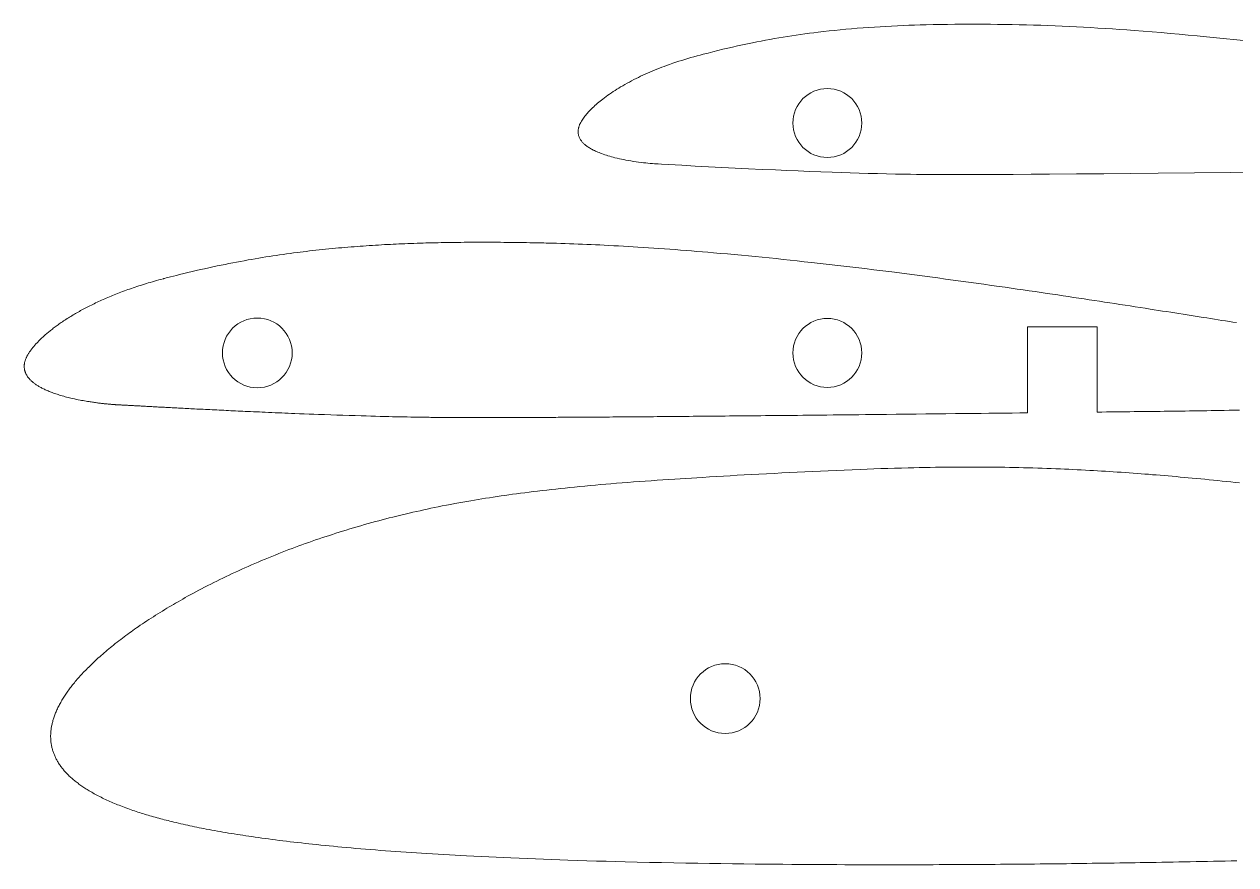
# Model space of a CAD drawing. Header units: millimetres. Extents: x -79 to 509, y 68 to 265.
# Drawn here: x -78.7 to 206.1, y 67.7 to 265.3 of the extents above; entities that cross this region are included whole.
import ezdxf

# ---------------------------------------------------------------- set-up
doc = ezdxf.new("R2010")
doc.units = ezdxf.units.MM
doc.layers.add('Geometries', color=7, linetype='Continuous')

msp = doc.modelspace()

# ---------------------------------------------------------------- linework, layer by layer
at = {"layer": 'Geometries', "linetype": 'Continuous', "lineweight": 13}
for p, q in [((173.57, 194.14), (157.17, 194.14)), ((157.17, 194.14), (157.17, 173.93)), ((173.57, 174.12), (173.57, 194.14))]:
    msp.add_line(p, q, dxfattribs=at)
at = {"layer": 'Geometries', "linetype": 'Continuous', "lineweight": 13, "flags": 128}
for points in [[(207.93, 261.4), (205.59, 261.65), (204, 261.82), (202.41, 261.98), (200.82, 262.14), (199.23, 262.3), (197.11, 262.51), (194.99, 262.71), (192.87, 262.91), (190.75, 263.09), (188.62, 263.28), (186.5, 263.45), (184.38, 263.62), (182.25, 263.79), (180.55, 263.91), (178.85, 264.03), (177.15, 264.15), (175.45, 264.26), (173.75, 264.36), (172.06, 264.46), (170.38, 264.56), (168.7, 264.64), (167.02, 264.73), (165.33, 264.8), (163.65, 264.88), (161.97, 264.94), (160.28, 265), (158.6, 265.05), (156.91, 265.1), (155.23, 265.14), (153.54, 265.17), (151.86, 265.2), (150.17, 265.22), (148.49, 265.24), (146.81, 265.25), (145.12, 265.25), (143.44, 265.26), (141.75, 265.25), (140.07, 265.24), (138.38, 265.22), (136.7, 265.2), (135.01, 265.16), (133.33, 265.13), (131.98, 265.09), (130.63, 265.05), (129.28, 265), (127.94, 264.95), (126.59, 264.89), (125.25, 264.82), (123.9, 264.75), (122.55, 264.67), (121.21, 264.59), (119.86, 264.5), (118.52, 264.4), (117.17, 264.3), (115.82, 264.19), (114.48, 264.07), (113.13, 263.94), (111.84, 263.81), (110.55, 263.67), (109.26, 263.53), (107.96, 263.38), (106.93, 263.25), (105.9, 263.12), (104.87, 262.98), (103.84, 262.84), (102.81, 262.69), (101.78, 262.54), (100.75, 262.38), (99.73, 262.21), (98.7, 262.04), (97.67, 261.87), (96.64, 261.69), (95.61, 261.5), (94.59, 261.31), (93.56, 261.11), (92.53, 260.9), (91.36, 260.66), (90.2, 260.42), (89.03, 260.16), (87.87, 259.9), (86.71, 259.63), (85.55, 259.36), (84.39, 259.08), (83.24, 258.79), (82.08, 258.49), (80.93, 258.19), (80.21, 258), (79.49, 257.8), (78.77, 257.61), (78.05, 257.41), (77.34, 257.2), (76.62, 256.99), (75.91, 256.77), (75.2, 256.54), (74.48, 256.31), (73.77, 256.07), (73.05, 255.82), (72.34, 255.56), (71.77, 255.35), (71.2, 255.14), (70.64, 254.92), (70.08, 254.7), (69.52, 254.47), (68.96, 254.24), (68.42, 254.01), (67.87, 253.77), (67.33, 253.53), (66.78, 253.28), (66.24, 253.03), (65.71, 252.77), (65.17, 252.51), (64.64, 252.24), (64.11, 251.96), (63.58, 251.68), (63.06, 251.4), (62.54, 251.11), (62.02, 250.81), (61.51, 250.51), (61.07, 250.24), (60.64, 249.98), (60.21, 249.7), (59.78, 249.43), (59.36, 249.14), (58.94, 248.86), (58.53, 248.57), (58.13, 248.28), (57.73, 247.98), (57.34, 247.68), (57.02, 247.44), (56.71, 247.19), (56.41, 246.93), (56.1, 246.68), (55.8, 246.42), (55.5, 246.15), (55.2, 245.88), (54.91, 245.6), (54.62, 245.32), (54.34, 245.03), (54.13, 244.81), (53.93, 244.58), (53.72, 244.36), (53.52, 244.13), (53.33, 243.89), (53.14, 243.65), (52.95, 243.41), (52.77, 243.16), (52.62, 242.94), (52.48, 242.72), (52.34, 242.49), (52.23, 242.32), (52.14, 242.15), (52.05, 241.97), (51.96, 241.79), (51.9, 241.66), (51.85, 241.54), (51.8, 241.41), (51.75, 241.28), (51.71, 241.14), (51.67, 241.01)], [(51.67, 241.01), (51.64, 240.89), (51.61, 240.78), (51.59, 240.64), (51.56, 240.5), (51.55, 240.36), (51.54, 240.22), (51.53, 240.08), (51.53, 239.94), (51.54, 239.79), (51.55, 239.65), (51.57, 239.51), (51.59, 239.37), (51.62, 239.23), (51.65, 239.1), (51.7, 238.96), (51.75, 238.82), (51.8, 238.69), (51.86, 238.56), (51.93, 238.41), (52.01, 238.26), (52.1, 238.12), (52.2, 237.98), (52.3, 237.84), (52.4, 237.71), (52.51, 237.57), (52.63, 237.45), (52.74, 237.33), (52.86, 237.21), (52.98, 237.1), (53.11, 236.99), (53.23, 236.88), (53.36, 236.78), (53.52, 236.66), (53.69, 236.54), (53.85, 236.42), (54.02, 236.31), (54.19, 236.2), (54.42, 236.06), (54.65, 235.93), (54.88, 235.81), (55.11, 235.68), (55.35, 235.57), (55.59, 235.45), (55.88, 235.32), (56.17, 235.2), (56.46, 235.08), (56.76, 234.96), (57.05, 234.85), (57.42, 234.71), (57.8, 234.59), (58.17, 234.46), (58.55, 234.35), (58.96, 234.23), (59.38, 234.11), (59.79, 234), (60.2, 233.89), (60.71, 233.77), (61.23, 233.65), (61.74, 233.54), (62.25, 233.44), (62.77, 233.34), (63.29, 233.24), (63.91, 233.14), (64.53, 233.04), (65.15, 232.94), (65.77, 232.86), (66.4, 232.78), (66.92, 232.72), (67.44, 232.66), (67.96, 232.61), (68.49, 232.56), (69.01, 232.51), (69.53, 232.48), (70.34, 232.43), (71.16, 232.38), (72.78, 232.29), (75.92, 232.11), (79.06, 231.94), (82.2, 231.77), (85.35, 231.61), (88.49, 231.45), (91.63, 231.3), (94.78, 231.15), (97.92, 231.01), (100.59, 230.9), (103.25, 230.78), (105.92, 230.68), (108.58, 230.58), (111.25, 230.48), (113.37, 230.41), (115.5, 230.34), (117.63, 230.27), (119.76, 230.21), (121.89, 230.16), (124.02, 230.11), (126.14, 230.06), (128.27, 230.02), (129.69, 230), (131.11, 229.98), (132.53, 229.96), (133.95, 229.95), (135.37, 229.94), (136.79, 229.93), (139.35, 229.93), (141.9, 229.93), (144.46, 229.93), (147.01, 229.94), (149.57, 229.95), (153.83, 229.97), (158.08, 229.99), (162.34, 230.02), (168.73, 230.07), (175.12, 230.12), (181.5, 230.18), (187.89, 230.24), (196.43, 230.33), (204.97, 230.42), (213.51, 230.51)], [(206.32, 195.13), (205.48, 195.26), (204.64, 195.39), (203.77, 195.53), (202.89, 195.67), (202.01, 195.81), (201.12, 195.95), (200.24, 196.09), (199.35, 196.23), (198.45, 196.37), (197.55, 196.51), (196.61, 196.66), (195.66, 196.81), (194.71, 196.96), (193.76, 197.11), (192.8, 197.26), (191.84, 197.41), (190.87, 197.57), (189.9, 197.72), (188.93, 197.87), (187.96, 198.02), (186.98, 198.17), (186, 198.33), (184.84, 198.51), (183.67, 198.69), (182.51, 198.87), (181.33, 199.05), (180.14, 199.24), (178.93, 199.42), (177.73, 199.61), (176.52, 199.79), (175.3, 199.98), (174.11, 200.16), (172.91, 200.34), (171.71, 200.52), (170.5, 200.71), (169.27, 200.89), (168.03, 201.08), (166.79, 201.26), (165.55, 201.45), (164.3, 201.64), (163.05, 201.82), (161.79, 202.01), (160.4, 202.21), (158.99, 202.42), (157.59, 202.62), (156.18, 202.83), (154.77, 203.03), (153.35, 203.23), (151.93, 203.44), (150.51, 203.64), (148.72, 203.89), (146.92, 204.15), (145.12, 204.4), (143.32, 204.65), (141.51, 204.9), (139.7, 205.14), (137.89, 205.39), (136.08, 205.63), (134.26, 205.87), (132.44, 206.11), (130.65, 206.35), (128.85, 206.58), (127.06, 206.81), (125.26, 207.04), (123.15, 207.3), (121.03, 207.56), (118.92, 207.82), (116.8, 208.08), (114.68, 208.33), (112.6, 208.57), (110.52, 208.81), (108.44, 209.05), (106.37, 209.28), (104.7, 209.46), (103.04, 209.64), (101.38, 209.82), (99.72, 210), (98.06, 210.17), (96.43, 210.33), (94.81, 210.5), (93.18, 210.66), (91.56, 210.81), (89.91, 210.97), (88.26, 211.12), (86.62, 211.27), (84.97, 211.42), (83.33, 211.56), (82.05, 211.67), (80.76, 211.78), (79.48, 211.89), (78.2, 211.99), (76.92, 212.09), (75.64, 212.19), (74.36, 212.29), (73.09, 212.38), (71.82, 212.48), (70.55, 212.57), (69.31, 212.65), (68.07, 212.73), (66.83, 212.81), (65.6, 212.89), (64.46, 212.96), (63.32, 213.03), (62.18, 213.1), (61.05, 213.16), (59.92, 213.22), (58.79, 213.28), (57.66, 213.34), (56.63, 213.39), (55.6, 213.44), (54.58, 213.48), (53.56, 213.53), (52.54, 213.57), (51.52, 213.61), (50.5, 213.65), (49.49, 213.68), (48.48, 213.72), (47.47, 213.75), (46.47, 213.78), (45.47, 213.8), (44.64, 213.83), (44.02, 213.84), (43.45, 213.85), (42.93, 213.87), (42.42, 213.88), (41.67, 213.89), (40.92, 213.91), (40.18, 213.92), (39.44, 213.93), (38.7, 213.95), (37.96, 213.96), (37.23, 213.97), (36.44, 213.98), (35.64, 213.99), (34.85, 214), (34.06, 214), (33.28, 214.01), (32.57, 214.02), (31.87, 214.02), (31.17, 214.02), (30.48, 214.03), (29.78, 214.03), (29.11, 214.03), (28.43, 214.03), (27.76, 214.03), (27.09, 214.03), (26.3, 214.02), (25.51, 214.02), (24.73, 214.01), (23.95, 214), (23.17, 214), (22.4, 213.99), (21.64, 213.98), (20.87, 213.97), (20.11, 213.95), (19.36, 213.94), (18.61, 213.92), (17.86, 213.91), (17.16, 213.89), (16.46, 213.87), (15.76, 213.85), (15.07, 213.83), (14.38, 213.81), (13.66, 213.79), (12.93, 213.76), (12.21, 213.74), (11.5, 213.71), (10.78, 213.68), (10.07, 213.65), (9.41, 213.62), (8.74, 213.59), (8.08, 213.56), (7.42, 213.53), (6.77, 213.49), (6.04, 213.46), (5.32, 213.42), (4.6, 213.37), (3.88, 213.33), (3.16, 213.29), (2.45, 213.24), (1.74, 213.19), (1.04, 213.14), (0.31, 213.09), (-0.41, 213.04), (-1.14, 212.98), (-1.85, 212.93), (-2.57, 212.87), (-3.28, 212.81), (-3.99, 212.75), (-4.77, 212.68), (-5.54, 212.61), (-6.31, 212.53), (-7.08, 212.46), (-7.85, 212.38), (-8.61, 212.3), (-9.37, 212.22), (-10.12, 212.14), (-10.87, 212.06), (-11.62, 211.97), (-12.36, 211.88), (-13.09, 211.8), (-13.82, 211.71), (-14.54, 211.61), (-15.37, 211.51), (-16.18, 211.4), (-17, 211.29), (-17.82, 211.17), (-18.63, 211.06), (-19.44, 210.94), (-20.24, 210.81), (-21.05, 210.69), (-21.89, 210.56), (-22.72, 210.42), (-23.56, 210.29), (-24.39, 210.14), (-25.23, 210), (-26.06, 209.86), (-26.96, 209.69), (-27.86, 209.53), (-28.76, 209.36), (-29.66, 209.19), (-30.56, 209.01), (-31.45, 208.83), (-32.35, 208.65), (-33.33, 208.45), (-34.31, 208.24), (-35.29, 208.03), (-36.27, 207.81), (-37.25, 207.59), (-38.24, 207.36), (-39.22, 207.14), (-40.2, 206.9), (-41.18, 206.67), (-42.16, 206.43), (-42.88, 206.25), (-43.6, 206.07), (-44.32, 205.88), (-45.28, 205.64), (-45.7, 205.53), (-45.88, 205.48), (-45.96, 205.46), (-45.98, 205.45), (-45.99, 205.45), (-46, 205.45), (-46.01, 205.45), (-46.02, 205.44), (-46.03, 205.44), (-46.54, 205.3), (-47.05, 205.17), (-47.56, 205.03), (-48.06, 204.89), (-48.56, 204.74), (-49.05, 204.6), (-49.51, 204.46), (-49.97, 204.32), (-50.42, 204.18), (-50.87, 204.04), (-51.32, 203.9), (-51.76, 203.76), (-52.2, 203.62), (-52.63, 203.47), (-53.06, 203.33), (-53.49, 203.18), (-53.91, 203.03), (-54.32, 202.89), (-54.73, 202.74), (-55.13, 202.59), (-55.54, 202.44), (-55.94, 202.29), (-56.34, 202.13), (-56.74, 201.98), (-57.13, 201.83), (-57.52, 201.67), (-57.89, 201.52), (-58.27, 201.36), (-58.64, 201.21), (-59.02, 201.05), (-59.39, 200.89), (-59.76, 200.73), (-60.12, 200.57), (-60.48, 200.41), (-60.84, 200.25), (-61.19, 200.08), (-61.54, 199.92), (-61.89, 199.76), (-62.23, 199.59), (-62.56, 199.43), (-62.9, 199.27), (-63.22, 199.1), (-63.54, 198.94), (-63.86, 198.78), (-64.18, 198.62), (-64.49, 198.45), (-64.81, 198.28), (-65.11, 198.12), (-65.42, 197.95), (-65.72, 197.78), (-66.02, 197.61), (-66.32, 197.45), (-66.61, 197.28), (-66.89, 197.11), (-67.18, 196.94), (-67.46, 196.77), (-67.74, 196.61), (-68.01, 196.44), (-68.28, 196.27), (-68.57, 196.09), (-68.86, 195.9), (-69.14, 195.72), (-69.42, 195.53), (-69.7, 195.35), (-69.96, 195.17), (-70.21, 194.99), (-70.47, 194.82), (-70.72, 194.64), (-70.96, 194.47), (-71.2, 194.29), (-71.42, 194.13), (-71.64, 193.96), (-71.86, 193.8), (-72.07, 193.63), (-72.28, 193.47), (-72.49, 193.31), (-72.69, 193.14), (-72.89, 192.98), (-73.09, 192.82), (-73.28, 192.66), (-73.46, 192.5), (-73.64, 192.34), (-73.82, 192.19), (-74, 192.03), (-74.17, 191.87), (-74.34, 191.72), (-74.51, 191.56), (-74.68, 191.41), (-74.84, 191.25), (-74.99, 191.1), (-75.14, 190.95), (-75.29, 190.8), (-75.44, 190.65), (-75.58, 190.5), (-75.72, 190.35), (-75.86, 190.2), (-76, 190.05), (-76.13, 189.91), (-76.25, 189.76), (-76.38, 189.61), (-76.5, 189.47), (-76.62, 189.33), (-76.73, 189.19), (-76.84, 189.05), (-76.95, 188.91), (-77.05, 188.77), (-77.15, 188.64), (-77.24, 188.5), (-77.34, 188.37), (-77.43, 188.24), (-77.51, 188.11), (-77.6, 187.98), (-77.68, 187.85), (-77.76, 187.72), (-77.83, 187.59), (-77.9, 187.47), (-77.97, 187.35), (-78.03, 187.22), (-78.1, 187.1), (-78.15, 186.98), (-78.21, 186.87), (-78.26, 186.75), (-78.31, 186.64), (-78.36, 186.51), (-78.4, 186.39), (-78.44, 186.27), (-78.48, 186.15), (-78.51, 186.04)], [(-78.51, 186.04), (-78.55, 185.91), (-78.58, 185.78), (-78.6, 185.65), (-78.62, 185.53), (-78.64, 185.4), (-78.66, 185.27), (-78.67, 185.15), (-78.68, 185.02), (-78.68, 184.88), (-78.68, 184.75), (-78.67, 184.62), (-78.66, 184.49), (-78.65, 184.36), (-78.63, 184.23), (-78.61, 184.11), (-78.58, 183.98), (-78.55, 183.86), (-78.52, 183.74), (-78.48, 183.62), (-78.44, 183.5), (-78.4, 183.38), (-78.35, 183.26), (-78.29, 183.13), (-78.23, 183.01), (-78.17, 182.89), (-78.1, 182.77), (-78.02, 182.65), (-77.95, 182.54), (-77.88, 182.43), (-77.8, 182.32), (-77.72, 182.21), (-77.63, 182.11), (-77.54, 182), (-77.45, 181.9), (-77.36, 181.79), (-77.26, 181.69), (-77.16, 181.59), (-77.06, 181.49), (-76.95, 181.4), (-76.85, 181.3), (-76.74, 181.2), (-76.6, 181.09), (-76.46, 180.98), (-76.31, 180.87), (-76.17, 180.76), (-76.02, 180.65), (-75.86, 180.55), (-75.71, 180.45), (-75.56, 180.35), (-75.4, 180.26), (-75.25, 180.16), (-75.08, 180.07), (-74.9, 179.96), (-74.72, 179.86), (-74.53, 179.76), (-74.34, 179.66), (-74.14, 179.57), (-73.94, 179.47), (-73.74, 179.38), (-73.54, 179.29), (-73.3, 179.18), (-73.06, 179.08), (-72.82, 178.98), (-72.58, 178.88), (-72.33, 178.79), (-72.08, 178.69), (-71.82, 178.6), (-71.54, 178.5), (-71.26, 178.41), (-70.97, 178.31), (-70.68, 178.22), (-70.39, 178.13), (-70.06, 178.03), (-69.73, 177.93), (-69.39, 177.83), (-69.05, 177.74), (-68.71, 177.65), (-68.37, 177.57), (-68.03, 177.48), (-67.69, 177.4), (-67.26, 177.3), (-66.83, 177.2), (-66.4, 177.11), (-65.97, 177.02), (-65.54, 176.94), (-65.19, 176.87), (-64.84, 176.81), (-64.49, 176.74), (-64.14, 176.68), (-63.79, 176.62), (-63.45, 176.57), (-63.19, 176.53), (-62.92, 176.49), (-62.66, 176.45), (-62.4, 176.41), (-62.15, 176.37), (-61.89, 176.34), (-61.65, 176.31), (-61.42, 176.27), (-61.19, 176.24), (-60.96, 176.22), (-60.73, 176.19), (-60.51, 176.16), (-60.29, 176.14), (-60.07, 176.11), (-59.88, 176.09), (-59.7, 176.07), (-59.51, 176.05), (-59.33, 176.03), (-59.16, 176.02), (-58.98, 176), (-58.81, 175.98), (-58.65, 175.97), (-58.49, 175.96), (-58.33, 175.94), (-58.17, 175.93), (-58.02, 175.92), (-57.88, 175.91), (-57.74, 175.9), (-57.63, 175.89), (-57.53, 175.88), (-57.43, 175.88), (-57.33, 175.87), (-57.25, 175.86), (-57.17, 175.86), (-57.1, 175.86), (-57.07, 175.85), (-57.06, 175.85), (-57.06, 175.85), (-57.06, 175.85), (-57.05, 175.85), (-57.05, 175.85), (-57.05, 175.85), (-56.94, 175.85), (-56.82, 175.84), (-56.71, 175.84), (-56.59, 175.83), (-56.46, 175.82), (-56.34, 175.82), (-56.21, 175.81), (-56.06, 175.8), (-55.91, 175.79), (-55.75, 175.78), (-55.59, 175.78), (-55.43, 175.77), (-55.26, 175.76), (-55.09, 175.75), (-54.92, 175.74), (-54.74, 175.73), (-54.56, 175.72), (-54.37, 175.71), (-54.19, 175.7), (-54, 175.69), (-53.8, 175.68), (-53.6, 175.67), (-53.4, 175.66), (-53.19, 175.64), (-52.98, 175.63), (-52.76, 175.62), (-52.55, 175.61), (-52.33, 175.6), (-52.11, 175.58), (-51.88, 175.57), (-51.65, 175.56), (-51.41, 175.55), (-51.17, 175.53), (-50.93, 175.52), (-50.68, 175.51), (-50.43, 175.49), (-50.18, 175.48), (-49.89, 175.46), (-49.6, 175.45), (-49.31, 175.43), (-49.01, 175.42), (-48.71, 175.4), (-48.4, 175.38), (-48.09, 175.37), (-47.78, 175.35), (-47.45, 175.33), (-47.11, 175.31), (-46.77, 175.29), (-46.43, 175.28), (-46.08, 175.26), (-45.73, 175.24), (-45.37, 175.22), (-45.01, 175.2), (-44.65, 175.18), (-44.28, 175.16), (-43.91, 175.14), (-43.53, 175.12), (-43.18, 175.1), (-42.82, 175.09), (-42.45, 175.07), (-42.09, 175.05), (-41.72, 175.03), (-41.29, 175.01), (-40.85, 174.98), (-40.41, 174.96), (-39.97, 174.94), (-39.52, 174.92), (-39.07, 174.89), (-38.62, 174.87), (-38.12, 174.84), (-37.61, 174.82), (-37.1, 174.79), (-36.58, 174.77), (-36.06, 174.74), (-35.54, 174.71), (-35.01, 174.69), (-34.47, 174.66), (-33.94, 174.64), (-33.4, 174.61), (-32.86, 174.58), (-32.33, 174.56), (-31.79, 174.53), (-31.24, 174.5), (-30.68, 174.48), (-30.12, 174.45), (-29.56, 174.42), (-28.99, 174.4), (-28.42, 174.37), (-27.86, 174.34), (-27.3, 174.32), (-26.73, 174.29), (-26.16, 174.27), (-25.47, 174.24), (-24.79, 174.2), (-24.1, 174.17), (-23.4, 174.14), (-22.71, 174.11), (-22.01, 174.08), (-21.24, 174.05), (-20.47, 174.01), (-19.7, 173.98), (-18.93, 173.95), (-18.15, 173.92), (-17.38, 173.88), (-16.61, 173.85), (-15.84, 173.82), (-15.07, 173.79), (-13.96, 173.74), (-12.85, 173.7), (-11.73, 173.66), (-10.62, 173.62), (-9.49, 173.57), (-8.06, 173.52), (-6.63, 173.47), (-5.19, 173.42), (-3.75, 173.37), (-2.32, 173.33), (-0.88, 173.28), (0.55, 173.24), (1.68, 173.2), (2.8, 173.17), (3.91, 173.14), (5.03, 173.11), (6.14, 173.08), (7.01, 173.06), (7.88, 173.04), (8.74, 173.02), (9.6, 173), (10.46, 172.99), (11.32, 172.97), (12.17, 172.95), (13.02, 172.94), (13.86, 172.92), (14.7, 172.91), (15.31, 172.9), (15.92, 172.89), (16.53, 172.89), (16.93, 172.88), (17.33, 172.88), (17.68, 172.87), (17.83, 172.87), (17.85, 172.87), (17.87, 172.87), (17.89, 172.87), (17.91, 172.87), (17.93, 172.87), (17.95, 172.87), (18.19, 172.87), (18.43, 172.86), (18.67, 172.86), (18.92, 172.86), (19.17, 172.86), (19.42, 172.86), (19.68, 172.85), (19.94, 172.85), (20.22, 172.85), (20.5, 172.85), (20.79, 172.85), (21.08, 172.84), (21.37, 172.84), (21.67, 172.84), (21.97, 172.84), (22.28, 172.84), (22.59, 172.84), (22.9, 172.84), (23.22, 172.83), (23.54, 172.83), (23.84, 172.83), (24.15, 172.83), (24.47, 172.83), (24.78, 172.83), (25.1, 172.83), (25.44, 172.83), (25.79, 172.83), (26.14, 172.83), (26.49, 172.83), (26.85, 172.83), (27.21, 172.83), (27.55, 172.83), (27.9, 172.83), (28.24, 172.83), (28.6, 172.83), (28.95, 172.83), (29.35, 172.83), (29.76, 172.83), (30.16, 172.83), (30.57, 172.83), (30.99, 172.83), (31.41, 172.83), (31.83, 172.83), (32.26, 172.83), (32.67, 172.83), (33.08, 172.83), (33.49, 172.83), (33.91, 172.83), (34.33, 172.83), (34.76, 172.84), (35.26, 172.84), (35.77, 172.84), (36.28, 172.84), (36.8, 172.84), (37.33, 172.84), (37.87, 172.85), (38.41, 172.85), (38.96, 172.85), (39.51, 172.85), (40.06, 172.85), (40.62, 172.86), (41.19, 172.86), (41.75, 172.86), (42.33, 172.86), (42.9, 172.87), (43.48, 172.87), (44.06, 172.87), (44.65, 172.87), (45.2, 172.88), (45.74, 172.88), (46.29, 172.88), (46.84, 172.89), (47.4, 172.89), (47.96, 172.89), (48.57, 172.9), (49.19, 172.9), (49.81, 172.9), (50.43, 172.91), (51.06, 172.91), (51.68, 172.91), (52.3, 172.92), (52.93, 172.92), (53.56, 172.93), (54.2, 172.93), (54.85, 172.94), (55.5, 172.94), (56.16, 172.94), (56.82, 172.95), (57.48, 172.95), (58.15, 172.96), (58.93, 172.96), (59.72, 172.97), (60.51, 172.97), (61.31, 172.98), (62.11, 172.99), (62.91, 172.99), (63.67, 173), (64.44, 173), (65.21, 173.01), (65.98, 173.02), (66.76, 173.02), (67.58, 173.03), (68.41, 173.04), (69.25, 173.04), (70.09, 173.05), (70.93, 173.06), (71.78, 173.06), (72.58, 173.07), (73.38, 173.08), (74.19, 173.08), (75, 173.09), (75.81, 173.1), (76.72, 173.11), (77.64, 173.11), (78.56, 173.12), (79.48, 173.13), (80.41, 173.14), (81.34, 173.15), (82.27, 173.15), (83.2, 173.16), (84.18, 173.17), (85.16, 173.18), (86.14, 173.19), (87.12, 173.2), (88.11, 173.21), (89.1, 173.22), (90.09, 173.23), (91.19, 173.24), (92.29, 173.25), (93.39, 173.26), (94.5, 173.27), (95.61, 173.28), (96.85, 173.29), (98.1, 173.3), (99.35, 173.32), (100.6, 173.33), (101.86, 173.34), (103.12, 173.35), (104.38, 173.37), (105.65, 173.38), (107.1, 173.39), (108.56, 173.41), (110.01, 173.42), (111.48, 173.44), (112.94, 173.45), (114.41, 173.47), (115.88, 173.48), (117.5, 173.5), (119.13, 173.52), (120.75, 173.53), (122.38, 173.55), (124.01, 173.57), (126.33, 173.59), (128.66, 173.62), (130.98, 173.64), (133.31, 173.67), (135.64, 173.69), (137.97, 173.72), (140.29, 173.75), (142.62, 173.77), (144.45, 173.79), (146.27, 173.81), (148.09, 173.83), (149.91, 173.85), (151.73, 173.87), (153.55, 173.89), (155.36, 173.91), (157.17, 173.93)], [(173.57, 174.12), (174.68, 174.13), (175.79, 174.14), (176.89, 174.16), (178, 174.17), (179.1, 174.18), (180.19, 174.2), (181.22, 174.21), (182.25, 174.22), (183.28, 174.23), (184.3, 174.24), (185.31, 174.25), (186.33, 174.27), (187.34, 174.28), (188.35, 174.29), (189.35, 174.3), (190.35, 174.31), (191, 174.32), (191.65, 174.33), (192.3, 174.34), (192.95, 174.34), (193.61, 174.35), (194.26, 174.36), (195.27, 174.38), (196.28, 174.39), (197.29, 174.41), (198.31, 174.42), (199.33, 174.44), (200.34, 174.46), (201.35, 174.48), (202.36, 174.5), (203.38, 174.52), (204.59, 174.55), (205.81, 174.57), (207.03, 174.6)], [(30.68, 154), (31.59, 154.14), (32.5, 154.28), (33.41, 154.41), (34.31, 154.54), (35.22, 154.67), (36.12, 154.79), (37.02, 154.92), (38.02, 155.05), (39, 155.17), (39.99, 155.3), (40.98, 155.42), (41.96, 155.54), (43.06, 155.67), (44.15, 155.8), (45.24, 155.92), (46.33, 156.04), (47.42, 156.16), (48.51, 156.27), (49.59, 156.38), (50.67, 156.49), (51.91, 156.61), (53.14, 156.73), (54.36, 156.85), (55.59, 156.96), (56.81, 157.07), (58.03, 157.17), (59.25, 157.27), (60.58, 157.38), (61.92, 157.49), (63.25, 157.6), (64.57, 157.7), (65.9, 157.8), (67.3, 157.9), (68.7, 158), (70.09, 158.1), (71.48, 158.19), (72.87, 158.29), (74.26, 158.38), (75.56, 158.46), (76.86, 158.54), (78.16, 158.62), (79.46, 158.7), (80.75, 158.78), (82.4, 158.88), (84.04, 158.98), (85.68, 159.07), (87.32, 159.17), (88.95, 159.26), (90.58, 159.35), (92.21, 159.44), (94.02, 159.53), (95.82, 159.63), (97.63, 159.72), (99.43, 159.81), (101.22, 159.9), (103.02, 159.99), (104.82, 160.08), (106.61, 160.17), (108.49, 160.25), (110.36, 160.34), (112.24, 160.42), (114.11, 160.5), (115.99, 160.58), (117.87, 160.65), (119.47, 160.71), (121.08, 160.77), (122.7, 160.83), (124.31, 160.88), (125.92, 160.93), (127.54, 160.97), (129.16, 161.02), (130.43, 161.05), (131.71, 161.08), (132.99, 161.1), (134.27, 161.12), (135.55, 161.14), (136.83, 161.16), (138.12, 161.18), (139.29, 161.19), (140.46, 161.2), (141.64, 161.2), (142.81, 161.2), (143.99, 161.2), (145.17, 161.2), (146.36, 161.2), (147.44, 161.19), (148.54, 161.18), (149.63, 161.17), (150.72, 161.16), (151.82, 161.14), (152.92, 161.12), (154.03, 161.1), (155.13, 161.07), (156.24, 161.05), (157.36, 161.02), (158.47, 160.99), (159.59, 160.95), (160.65, 160.92), (161.71, 160.88), (162.78, 160.84), (163.85, 160.8), (164.92, 160.76), (165.89, 160.71), (166.87, 160.67), (167.86, 160.62), (168.84, 160.58), (169.83, 160.53), (170.82, 160.47), (171.82, 160.42), (172.73, 160.37), (173.65, 160.32), (174.57, 160.26), (175.49, 160.2), (176.41, 160.15), (177.34, 160.09), (178.27, 160.02), (179.21, 159.96), (180.14, 159.9), (181.08, 159.83), (182.03, 159.76), (182.97, 159.69), (183.87, 159.63), (184.76, 159.56), (185.66, 159.49), (186.57, 159.41), (187.47, 159.34), (188.39, 159.27), (189.32, 159.19), (190.24, 159.11), (191.17, 159.03), (192.1, 158.95), (193.04, 158.86), (193.98, 158.78), (194.92, 158.69), (195.91, 158.6), (196.91, 158.51), (197.91, 158.41), (198.91, 158.32), (199.91, 158.22), (200.92, 158.12), (201.94, 158.02), (202.95, 157.92), (203.98, 157.81), (205, 157.71), (206.03, 157.6), (207.06, 157.49)], [(206.39, 68.67), (205.03, 68.64), (203.65, 68.62), (202.27, 68.59), (200.9, 68.56), (199.53, 68.53), (198.17, 68.5), (196.81, 68.48), (195.45, 68.45), (194.1, 68.43), (192.75, 68.4), (191.41, 68.38), (190.07, 68.35), (188.74, 68.33), (187.41, 68.31), (186.08, 68.28), (184.87, 68.26), (183.66, 68.24), (182.46, 68.23), (181.25, 68.21), (180.06, 68.19), (178.86, 68.17), (177.57, 68.15), (176.27, 68.13), (174.98, 68.11), (173.7, 68.1), (172.41, 68.08), (171.14, 68.06), (169.86, 68.04), (168.7, 68.03), (167.54, 68.02), (166.38, 68), (165.23, 67.99), (164.08, 67.97), (162.93, 67.96), (161.55, 67.95), (160.19, 67.93), (158.82, 67.92), (157.46, 67.91), (156.11, 67.89), (154.78, 67.88), (153.46, 67.87), (152.14, 67.86), (150.83, 67.85), (149.6, 67.84), (148.38, 67.83), (147.16, 67.82), (145.94, 67.81), (144.73, 67.81), (143.52, 67.8), (142.1, 67.79), (140.68, 67.78), (139.27, 67.78), (137.86, 67.77), (136.42, 67.77), (134.99, 67.76), (133.56, 67.76), (132.14, 67.75), (130.72, 67.75), (129.3, 67.75), (127.89, 67.75), (126.24, 67.74), (124.6, 67.74), (122.96, 67.74), (121.33, 67.75), (119.7, 67.75), (118.07, 67.75), (116.15, 67.76), (114.24, 67.76), (112.33, 67.77), (110.42, 67.78), (108.26, 67.79), (106.1, 67.8), (103.94, 67.81), (101.79, 67.83), (99.64, 67.85), (97.49, 67.86), (95.34, 67.88), (93.19, 67.91), (90.49, 67.94), (87.8, 67.97), (85.1, 68.01), (82.41, 68.05), (79.72, 68.09), (76.86, 68.14), (74, 68.19), (71.15, 68.25), (68.29, 68.31), (65.44, 68.37), (62.59, 68.44), (60.34, 68.5), (58.1, 68.56), (55.86, 68.62), (53.62, 68.69), (51.38, 68.76), (49.14, 68.83), (47.23, 68.9), (45.31, 68.96), (43.4, 69.03), (41.48, 69.1), (39.57, 69.18), (37.66, 69.26), (35.75, 69.34), (34.01, 69.42), (32.26, 69.49), (30.52, 69.58), (28.78, 69.66), (27.05, 69.75), (25.31, 69.84), (23.97, 69.91), (22.62, 69.98), (21.28, 70.06), (19.94, 70.13), (18.61, 70.21), (17.28, 70.29), (15.94, 70.38), (14.73, 70.45), (13.51, 70.53), (12.3, 70.61), (11.09, 70.69), (9.88, 70.78), (8.68, 70.86), (7.48, 70.95), (6.28, 71.04), (5.09, 71.13), (3.9, 71.22), (2.71, 71.32), (1.53, 71.42), (0.42, 71.51), (-0.69, 71.6), (-1.79, 71.7), (-2.89, 71.8), (-3.99, 71.9), (-4.98, 71.99), (-5.97, 72.08), (-6.96, 72.18), (-7.94, 72.28), (-8.92, 72.37), (-9.9, 72.47), (-10.87, 72.58), (-11.75, 72.67), (-12.64, 72.77), (-13.52, 72.86), (-14.39, 72.96), (-15.27, 73.06), (-16.13, 73.17), (-17, 73.27), (-17.86, 73.37), (-18.72, 73.48), (-19.57, 73.59), (-20.42, 73.7), (-21.26, 73.81), (-22.05, 73.91), (-22.84, 74.02), (-23.62, 74.13), (-24.4, 74.24), (-25.18, 74.35), (-25.88, 74.45), (-26.57, 74.56), (-27.27, 74.66), (-27.95, 74.77), (-28.64, 74.88), (-29.31, 74.98), (-29.97, 75.09), (-30.64, 75.2), (-31.29, 75.31), (-31.96, 75.43), (-32.62, 75.54), (-33.28, 75.66), (-33.94, 75.78), (-34.59, 75.9), (-35.23, 76.02), (-35.87, 76.14), (-36.43, 76.25), (-36.99, 76.35), (-37.54, 76.46), (-38.08, 76.57), (-38.63, 76.69), (-39.17, 76.8), (-39.71, 76.91), (-40.24, 77.03), (-40.79, 77.15), (-41.34, 77.27), (-41.89, 77.4), (-42.43, 77.52), (-42.97, 77.65), (-43.51, 77.78), (-43.96, 77.89), (-44.41, 78), (-44.86, 78.11), (-45.3, 78.22), (-45.75, 78.34), (-46.18, 78.45), (-46.6, 78.56), (-47.03, 78.68), (-47.45, 78.79), (-47.88, 78.91), (-48.3, 79.03), (-48.72, 79.15), (-49.14, 79.27), (-49.55, 79.39), (-49.96, 79.51), (-50.37, 79.64), (-50.77, 79.76), (-51.17, 79.89), (-51.57, 80.02), (-51.96, 80.14), (-52.35, 80.27), (-52.74, 80.4), (-53.12, 80.53), (-53.54, 80.67), (-53.95, 80.82), (-54.36, 80.97), (-54.77, 81.11), (-55.17, 81.26), (-55.56, 81.41), (-55.95, 81.56), (-56.34, 81.71), (-56.72, 81.86), (-57.1, 82.02), (-57.46, 82.17), (-57.82, 82.32), (-58.18, 82.47), (-58.54, 82.63), (-58.89, 82.79), (-59.24, 82.95), (-59.59, 83.11), (-59.93, 83.27), (-60.27, 83.43), (-60.61, 83.6), (-60.94, 83.76), (-61.26, 83.93), (-61.58, 84.1), (-61.9, 84.27), (-62.21, 84.44), (-62.52, 84.61), (-62.82, 84.78), (-63.12, 84.95), (-63.39, 85.11), (-63.65, 85.27), (-63.92, 85.43), (-64.17, 85.6), (-64.43, 85.76), (-64.68, 85.92), (-64.91, 86.08), (-65.14, 86.24), (-65.37, 86.4), (-65.6, 86.56), (-65.82, 86.72), (-66.03, 86.88), (-66.25, 87.04), (-66.46, 87.21), (-66.67, 87.38), (-66.89, 87.55), (-67.09, 87.72), (-67.3, 87.9), (-67.5, 88.07), (-67.7, 88.25), (-67.89, 88.43), (-68.08, 88.6), (-68.26, 88.78), (-68.44, 88.96), (-68.62, 89.14), (-68.79, 89.33), (-68.95, 89.5), (-69.11, 89.67), (-69.26, 89.84), (-69.41, 90.02), (-69.55, 90.19), (-69.69, 90.36), (-69.82, 90.53), (-69.95, 90.7), (-70.08, 90.87), (-70.2, 91.04), (-70.32, 91.21), (-70.46, 91.42), (-70.59, 91.62), (-70.72, 91.83), (-70.84, 92.04), (-70.95, 92.22), (-71.05, 92.41), (-71.15, 92.59), (-71.25, 92.78), (-71.34, 92.97), (-71.43, 93.16), (-71.51, 93.35), (-71.59, 93.54), (-71.67, 93.73), (-71.74, 93.92), (-71.82, 94.11), (-71.88, 94.3), (-71.94, 94.5), (-72, 94.69), (-72.06, 94.89), (-72.11, 95.08), (-72.16, 95.29), (-72.21, 95.49), (-72.25, 95.7), (-72.29, 95.91), (-72.33, 96.12), (-72.36, 96.33), (-72.39, 96.53), (-72.41, 96.73), (-72.43, 96.93), (-72.44, 97.13), (-72.46, 97.33), (-72.46, 97.54), (-72.47, 97.74), (-72.47, 97.94), (-72.47, 98.16), (-72.46, 98.37), (-72.45, 98.59), (-72.44, 98.81), (-72.42, 99.02), (-72.4, 99.24), (-72.37, 99.46), (-72.35, 99.68), (-72.31, 99.9), (-72.28, 100.12), (-72.24, 100.34), (-72.19, 100.56), (-72.15, 100.77), (-72.1, 100.98), (-72.05, 101.19), (-71.99, 101.4), (-71.93, 101.61), (-71.87, 101.84), (-71.8, 102.07), (-71.72, 102.3), (-71.65, 102.52), (-71.56, 102.75), (-71.48, 102.99), (-71.39, 103.22), (-71.3, 103.45), (-71.2, 103.69), (-71.09, 103.93), (-70.98, 104.18), (-70.87, 104.42), (-70.75, 104.67), (-70.63, 104.91), (-70.5, 105.16), (-70.37, 105.4), (-70.24, 105.65), (-70.1, 105.9), (-69.96, 106.14), (-69.82, 106.39), (-69.68, 106.63), (-69.53, 106.86), (-69.39, 107.1), (-69.24, 107.33), (-69.08, 107.57), (-68.92, 107.82), (-68.75, 108.07), (-68.57, 108.32), (-68.39, 108.57), (-68.21, 108.82), (-68.03, 109.07), (-67.85, 109.31), (-67.67, 109.54), (-67.48, 109.78), (-67.3, 110.02), (-67.11, 110.26), (-66.89, 110.52), (-66.67, 110.79), (-66.44, 111.06), (-66.22, 111.32), (-65.98, 111.59), (-65.75, 111.86), (-65.51, 112.12), (-65.27, 112.39), (-65.03, 112.64), (-64.79, 112.9), (-64.55, 113.15), (-64.31, 113.41), (-64.06, 113.66), (-63.81, 113.91), (-63.51, 114.21), (-63.21, 114.51), (-62.9, 114.81), (-62.59, 115.11), (-62.26, 115.42), (-61.93, 115.72), (-61.6, 116.03), (-61.27, 116.33), (-60.93, 116.64), (-60.58, 116.94), (-60.23, 117.25), (-59.88, 117.55), (-59.53, 117.85), (-59.17, 118.16), (-58.8, 118.46), (-58.43, 118.76), (-58.06, 119.07), (-57.69, 119.37), (-57.27, 119.7), (-56.85, 120.03), (-56.42, 120.36), (-55.99, 120.69), (-55.56, 121.02), (-55.16, 121.32), (-54.76, 121.62), (-54.35, 121.92), (-53.95, 122.21), (-53.54, 122.51), (-53.13, 122.8), (-52.72, 123.09), (-52.31, 123.38), (-51.89, 123.66), (-51.39, 124.01), (-50.89, 124.35), (-50.38, 124.69), (-49.87, 125.03), (-49.36, 125.37), (-48.84, 125.7), (-48.32, 126.04), (-47.8, 126.37), (-47.27, 126.71), (-46.74, 127.04), (-46.2, 127.37), (-45.66, 127.7), (-45.15, 128.01), (-44.64, 128.32), (-44.12, 128.62), (-43.6, 128.93), (-43.08, 129.23), (-42.52, 129.56), (-41.96, 129.88), (-41.4, 130.19), (-40.83, 130.51), (-40.26, 130.83), (-39.69, 131.14), (-39.02, 131.51), (-38.34, 131.88), (-37.65, 132.24), (-36.97, 132.6), (-36.26, 132.97), (-35.55, 133.33), (-34.84, 133.69), (-34.13, 134.05), (-33.41, 134.41), (-32.69, 134.76), (-31.97, 135.12), (-31.24, 135.47), (-30.5, 135.82), (-29.76, 136.16), (-29.02, 136.51), (-28.28, 136.85), (-27.53, 137.19), (-26.78, 137.52), (-26.03, 137.86), (-25.24, 138.2), (-24.45, 138.55), (-23.66, 138.88), (-22.87, 139.22), (-22.07, 139.55), (-21.27, 139.88), (-20.47, 140.21), (-19.67, 140.53), (-18.86, 140.85), (-18.06, 141.17), (-17.25, 141.48), (-16.44, 141.79), (-15.68, 142.08), (-14.92, 142.36), (-14.15, 142.65), (-13.39, 142.93), (-12.62, 143.2), (-11.8, 143.49), (-10.99, 143.78), (-10.17, 144.06), (-9.36, 144.34), (-8.54, 144.62), (-7.72, 144.89), (-6.95, 145.14), (-6.18, 145.39), (-5.4, 145.64), (-4.63, 145.89), (-3.86, 146.13), (-3, 146.39), (-2.13, 146.66), (-1.27, 146.91), (-0.41, 147.17), (0.46, 147.42), (1.32, 147.67), (2.18, 147.91), (3.05, 148.15), (3.87, 148.37), (4.69, 148.59), (5.5, 148.81), (6.32, 149.02), (7.14, 149.23), (7.96, 149.44), (8.92, 149.68), (9.89, 149.91), (10.85, 150.14), (11.81, 150.37), (12.66, 150.57), (13.52, 150.76), (14.38, 150.95), (15.23, 151.14), (16.08, 151.32), (16.94, 151.5), (17.79, 151.68), (18.64, 151.86), (19.61, 152.05), (20.58, 152.24), (21.55, 152.43), (22.52, 152.61), (23.48, 152.79), (24.45, 152.96), (25.41, 153.13), (26.29, 153.28), (27.17, 153.43), (28.05, 153.58), (28.93, 153.72), (29.8, 153.86), (30.68, 154)]]:
    msp.add_lwpolyline(points, dxfattribs=at)
at = {"layer": 'Geometries', "linetype": 'Continuous', "lineweight": 13}
for centre, radius in [((110.12, 242.04), 8.1), ((-23.88, 188.02), 8.2), ((110.12, 188.02), 8.1), ((86.12, 106.79), 8.2)]:
    msp.add_circle(centre, radius, dxfattribs=at)

doc.saveas('drawing.dxf')
